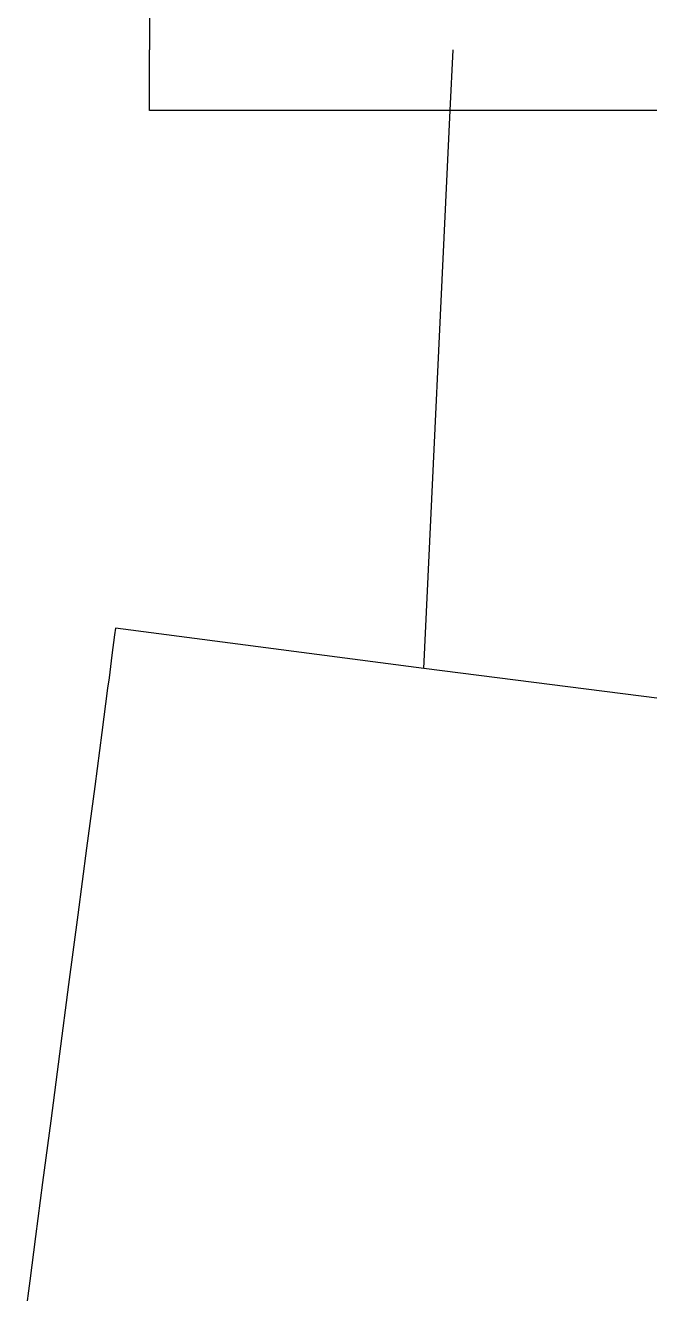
# Model space of a CAD drawing. Header units: inches. Extents: x 3324238 to 135265466, y -1036581 to 20094598.
# Drawn here: x 3354737.0818 to 3354737.259, y -519086.9387 to -519086.5789 of the extents above; entities that cross this region are included whole.
import ezdxf

# ---------------------------------------------------------------- set-up
doc = ezdxf.new("R2010")
doc.units = ezdxf.units.IN
doc.header["$MEASUREMENT"] = 0

msp = doc.modelspace()

# ---------------------------------------------------------------- linework, layer by layer
for p, q in [((3354737.11701, -519086.57322, 0.00267), (3354737.11701, -519086.5859, 0.00267)), ((3354737.11701, -519086.60308, 0.00267), (3354737.11701, -519086.5859, 0.00267)), ((3354737.20242, -519086.60309, 0.00267), (3354737.20323, -519086.5859, 0.00267)), ((3354737.20242, -519086.60309, 0.00267), (3354737.11701, -519086.60308, 0.00267)), ((3354737.1949, -519086.7614, 0.00267), (3354737.20242, -519086.60309, 0.00267)), ((3354737.29747, -519086.60309, 0.00267), (3354737.20242, -519086.60309, 0.00267)), ((3354737.10714, -519086.75182, 0.00267), (3354737.10638, -519086.75758, 0.00267)), ((3354737.10739, -519086.74988, 0.00267), (3354737.10714, -519086.75182, 0.00267)), ((3354737.1949, -519086.7614, 0.00267), (3354737.10739, -519086.74988, 0.00267)), ((3354737.10638, -519086.75758, 0.00267), (3354737.10554, -519086.76398, 0.00267)), ((3354737.27003, -519086.77087, 0.00267), (3354737.1949, -519086.7614, 0.00267)), ((3354737.10515, -519086.76692, 0.00267), (3354737.1035, -519086.77949, 0.00267)), ((3354737.10554, -519086.76398, 0.00267), (3354737.10515, -519086.76692, 0.00267)), ((3354737.1035, -519086.77949, 0.00267), (3354737.10148, -519086.79481, 0.00267)), ((3354737.10148, -519086.79481, 0.00267), (3354737.09918, -519086.81229, 0.00267)), ((3354737.09918, -519086.81229, 0.00267), (3354737.09668, -519086.83125, 0.00267)), ((3354737.09668, -519086.83125, 0.00267), (3354737.09408, -519086.85097, 0.00267)), ((3354737.09408, -519086.85097, 0.00267), (3354737.09149, -519086.87069, 0.00267)), ((3354737.09149, -519086.87069, 0.00267), (3354737.08899, -519086.88966, 0.00267)), ((3354737.08899, -519086.88966, 0.00267), (3354737.08669, -519086.90714, 0.00267)), ((3354737.08669, -519086.90714, 0.00267), (3354737.08467, -519086.92245, 0.00267)), ((3354737.08467, -519086.92245, 0.00267), (3354737.08302, -519086.93503, 0.00267)), ((3354737.08302, -519086.93503, 0.00267), (3354737.08179, -519086.94437, 0.00267))]:
    msp.add_line(p, q)

doc.saveas('drawing.dxf')
